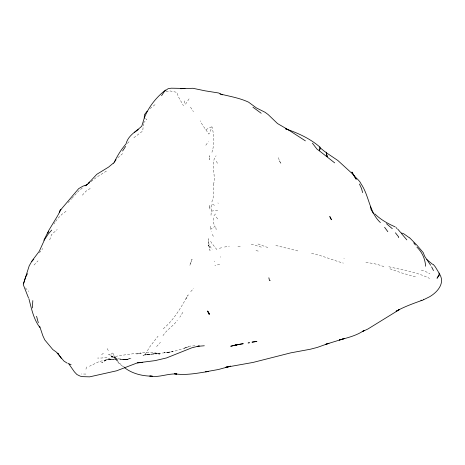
<?xml version="1.0" encoding="UTF-8"?>
<svg xmlns="http://www.w3.org/2000/svg" width="465" height="465" viewBox="0 0 465 465"><rect width="100%" height="100%" fill="white"/><g stroke="black" fill="none" stroke-linecap="round" stroke-linejoin="round"><path stroke-width="0.35" stroke-dasharray="2.33 1.74" d="M213.307 217.969L213.621 223.363L215.092 226.42L210.831 228.867L211.319 231.593M208.645 243.271L208.686 238.731C207.745 242.881 209.581 246.316 212.273 249.467M214.412 261.76L214.417 261.15M211.744 204.774L210.976 215.661M143.464 123.585L142.743 131.002L133.874 137.716M213.452 184.506C216.458 175.369 209.779 163.465 216.086 155.822M211.964 152.282L212.79 148.992M85.944 369.175L86.653 366.775M211.889 201.961L213.482 196.608L213.447 184.593M212.912 148.672C214.656 141.627 213.726 134.048 212.075 126.98L208.925 134.065L202.566 125.149L200.223 120.83M49.709 239.905L51.528 234.569L57.218 229.541M145.278 354.266L149.881 346.716L158.042 336.137M185.808 299.042L188.18 294.891C181.112 307.214 174.131 319.85 162.971 328.988M182.855 312.329L179.827 317.182M53.905 224.084L54.963 222.444M189.069 98.865L185.337 104.468L183.878 99.853M213.981 215.719L216.016 213.359M205.832 145.22L208.367 141.703M55.73 221.387L58.026 218.201L61.961 214.295L66.774 210.721M162.977 335.649C166.772 329.633 173.247 326.139 177.368 320.362M39.374 252.803L42.827 248.467M156.583 346.594L160.419 342.327M72.005 198.253L78.771 190.958L82.567 187.784M143.528 122.911L146.725 119.313L145.487 118.72M82.352 195.184L85.891 191.284L90.687 188.145M67.977 202.694L71.575 198.747M117.808 157.838L123.853 152.52M190.708 291.607L193.667 288.503M34.021 265.033L38.025 260.859M127.381 143.412L129.636 141.151M149.992 108.572L155.327 104.439M101.591 354.69L104.712 352.15M91.088 181.577L97.109 176.903L107.566 170.359M110.85 354.289L113.507 352.551L114.303 357.957L121.028 364.641M98.638 361.84L89.501 366.234M205.89 129.654L212.04 126.561M219.695 264.335L214.882 265.532M85.938 374.058L81.404 374.005M99.992 361.328L111.025 358.945L106.212 359.927L101.69 362.671C107.055 358.968 113.286 356.626 119.708 355.615L134.426 353.569L141.238 353.522L136.698 353.958C144.272 351.621 152.177 351.453 159.716 354.074L154.909 353.848L155.502 353.824L144.557 354.58L154.287 353.929L159.629 353.115L142.976 355.289L150.166 354.214M219.364 248.31L222.224 247.589M107.014 357.143L101.992 358.009L97.574 358.05M224.578 247.031L229.355 246.125M105.45 359.974L110.99 359.073L108.822 359.416L115.273 359.381L110.449 359.114L123.446 359.666L131.496 358.486L123.446 359.666L128.27 359.207C121.499 359.991 114.076 358.608 108.63 354.266L114.907 357.876L117.349 358.794L111.321 356.178L114.303 357.957M154.363 353.917L169.679 352.238L164.081 352.865L172.98 351.488L166.825 352.673C174.323 351.616 181.431 349.215 188.511 346.774L183.716 348.419L189.755 346.134L196.701 345.698M211.406 211.116L217.916 210.238M121.999 359.433L127.898 359.236L122.644 359.596L119.947 358.916M165.999 91.529L169.126 91.518L169.998 90.931L176.845 92.343L178.374 96.714L183.46 105.758M237.929 246.252L241.986 246.386M365.891 262.562C372.36 263.074 378.33 264.306 384.218 266.852M388.833 266.73C402.562 270.031 416.832 272.037 429.573 278.419M343.856 258.162L344.292 258.255M275.838 245.456L298.379 251.065M255.983 250.589L259.4 251.35M311.521 253.448C322.454 255.552 332.638 260.208 343.373 263.103M415.408 276.803L401.963 273.031L388.606 268.34M257.988 243.98L268.415 247.74M261.295 247.136L250.757 244.015M123.033 366.461L124.172 366.844M421.342 270.101L425.835 271.636L429.939 273.885M212.406 204.263L215.214 205.629M220.207 256.837L220.765 257.128M122.795 366.362C119.185 363.915 115.704 360.805 114.541 356.44L118.79 362.369M25.43 287.911L28.795 291.456M217.911 202.926L218.3 203.368M216.911 249.635L211.552 242.986L209.93 239.975M216.318 217.045L218.039 219.509M212.18 234.406L214.249 237.58M190.505 107.13L193.417 111.658M279.244 160.652L281.139 163.814L279.279 160.64L278.233 156.374M107.119 348.576L108.793 351.348M216.405 161.221L218.021 164.627M208.826 245.799L210.029 250.501L208.593 244.201L208.826 245.799L208.663 244.7M215.812 227.397L216.231 230.076M210.744 226.246L210.831 228.867M209.831 205.234L209.901 209.163L209.831 205.234M209.459 158.745L209.419 159.623L209.732 155.752L209.459 158.745M192.051 259.249L189.859 265.317L192.051 259.249"/><path stroke-width="0.7" d="M114.094 162.628C117.29 155.822 121.133 149.62 126.015 143.9C128.16 135.367 135.914 131.671 141.773 126.184L144.249 118.133L144.394 114.814L147.167 111.141M398.639 237.673L398.674 236.964L395.419 232.796M32.364 307.923L32.823 300.605M305.395 140.866L288.469 129.909L285.586 128.822C297.838 132.996 309.946 138.448 319.839 147.01L319.339 150.811L334.672 162.866M59.456 212.348L59.933 210.395L60.95 209.43M23.25 284.359L29.225 265.788L32.155 260.702L39.287 251.251L44.698 239.388L47.982 234.383L51.708 230.099M23.459 284.121L25.598 277.187L27.476 273.658M144.249 118.133C148.492 107.055 156.257 97.261 165.61 90.001M43.861 240.277L48.819 230.344L57.846 215.405M319.839 147.01L320.588 148.161L319.339 150.811L316.956 149.091L312.416 143.174M58.067 214.911L60.962 209.523L78.637 188.662L82.985 186.122L86.013 185.157L87.42 184.192M439.065 273.06L439.193 274.373L437.036 278.268L439.791 274.478L439.065 273.06L435.228 266.753L433.275 264.393L432.316 264.137L426.87 259.557M47.744 233.07L48.674 231.599M122.58 151.026L125.62 146.417M161.564 95.72L164.476 91.326L168.086 88.705L171.161 88.187L185.006 88.455L180.687 88.705L192.923 88.28L205.03 90.815L218.678 92.994L222.293 94.866M113.228 163.697L114.03 162.552M114.838 161.407L116.047 159.693M31.893 261.377L33.788 259.238M423.749 299.228L422.801 300.303L420.889 300.25M88.385 183.361L96.819 174.294L108.607 167.069L112.885 163.517M85.973 185.547L89.739 182.007M329.819 216.603L331.446 219.765L329.836 216.603M209.006 314.375L207.611 311.091L209.494 314.108L207.611 311.091M85.043 185.884L86.013 185.157M134.501 132.362L138.297 129.578M88.42 183.489L89.489 182.728M423.975 299.547L429.538 296.792C437.106 292.45 445.232 283.458 439.791 274.478L439.193 274.373M204.309 345.768L197.137 346.379L199.282 345.954L191.813 347.814L166.499 357.94L155.008 360.642L137.32 362.886L116.587 370.808L89.629 376.853L82.799 376.65L80.276 376.173L76.928 374.534L74.383 371.837L68.442 363.31M421.831 300.425C413.054 303.575 404.259 306.731 396.075 311.288L399.505 309.533L367.943 328.982L362.247 331.644L364.194 330.336C356.829 335.556 347.872 337.671 339.287 340.02L344.251 338.596L325.75 344.309L328.976 343.269L317.258 347.431L310.399 349.215L290.759 352.859L252.954 362.456L225.787 367.292L230.425 366.205M230.483 366.217L218.434 369.501L205.693 371.791L208.326 371.483C197.195 373.209 185.837 375.557 174.549 373.796L176.863 373.994C167.708 373.378 158.949 377.83 149.794 376.069L152.363 376.179C142.389 376.115 132.217 373.755 124.312 367.501M230.297 366.211L226.222 367.251M236.586 344.827L230.727 346.245L238.766 344.367L237.231 344.67M238.766 344.367L234.581 345.332L243.253 343.682L239.376 344.286M248.083 343.001L249.438 342.717L248.763 342.856M270.217 280.529L269.52 280.662L268.857 277.774M137.32 362.886L142.79 362.45M220.003 93.959C229.594 96.336 239.574 97.952 248.577 102.166L256.424 107.938L265.108 112.297L268.189 114.588L277.506 123.545L288.469 129.909M69.041 363.886L71.087 364.641M326.139 152.258L327.255 156.728L326.139 152.258L324.925 151.753L320.588 148.161M395.157 226.868C387.793 223.624 380.539 219.573 374.802 213.854M326.482 152.84L337.869 160.501L353.237 174.544M67.297 363.217L64.007 361.113L56.16 351.953L52.841 349.593L44.756 339.886L42.803 335.643L39.635 326.134M409.531 237.871L403.742 233.767L400.906 232.779L397.587 228.925M252.931 107.177L261.173 113.251M386.403 223.653L392.315 228.693M409.787 237.929L416.762 245.02L423.249 252.629L424.685 256.325L430.625 265.253M353.598 175.235L356.231 179.269L351.924 172.038C353.632 177.008 359.079 179.199 361.131 183.977C369.297 196.067 369.268 212.325 380.405 222.572M401.435 233.482L406.829 239.882M416.884 247.107C422.191 252.251 425.161 258.912 425.609 266.247M413.74 242.823L415.385 244.997M384.59 227.269L387.822 231.692M58.113 353.58L61.252 358.288M57.648 352.999L58.381 354.185M39.885 327.546C33.451 319.019 31.562 308.789 28.911 298.768M373.349 213.464L371.012 209.378L370.611 206.681M431.619 266.84L433.49 270.613M396.046 227.391L396.564 228.484M359.457 184.024L361.52 188.465L362.619 192.632M28.499 297.937L23.419 285.022M38.322 322.826L36.572 316.252M255.68 341.583L251.984 342.164L256.918 341.42L255.68 341.583"/></g></svg>
